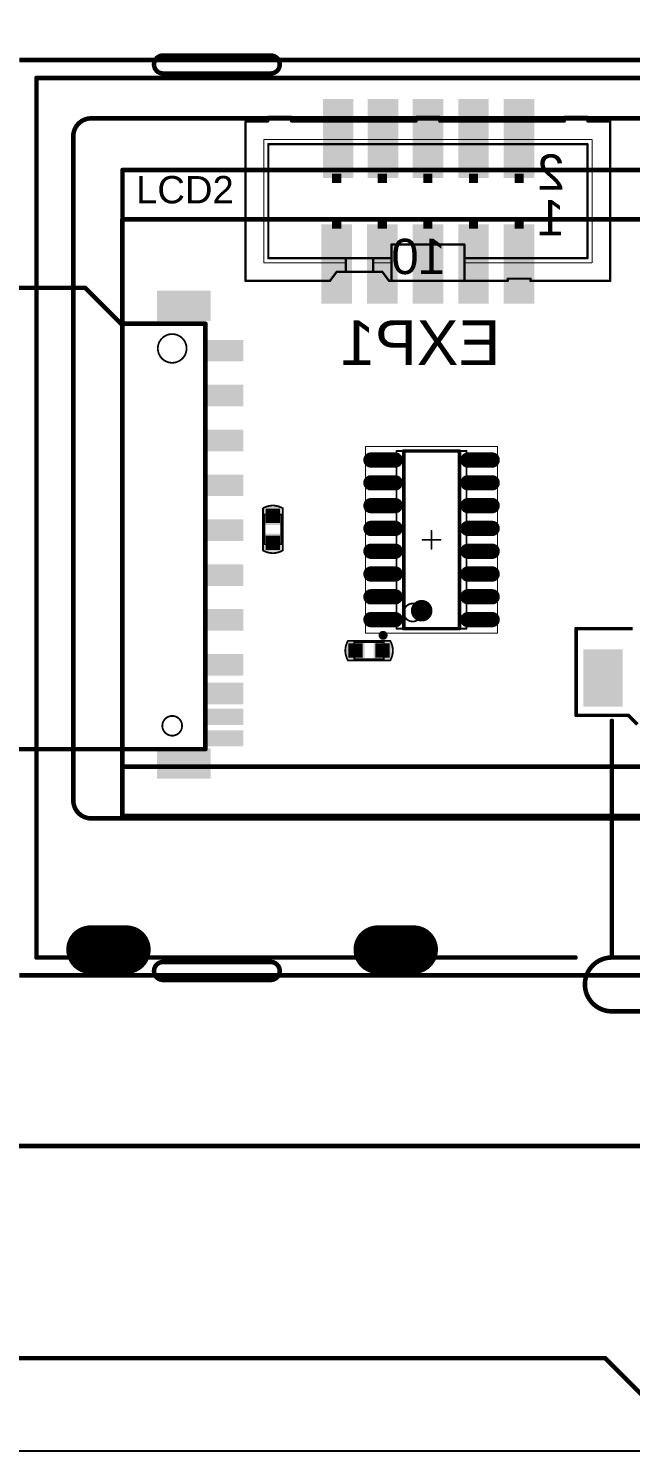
# Model space of a CAD drawing. Header units: millimetres. Extents: x 188 to 468, y 62 to 189.
# Drawn here: x 231 to 264.5, y 61.5 to 140.9 of the extents above; entities that cross this region are included whole.
import ezdxf

# ---------------------------------------------------------------- set-up
doc = ezdxf.new("R2010")
doc.units = ezdxf.units.MM
for name, color, linetype in [('BottomOverlay', 54, 'Continuous'), ('BottomPaste', 16, 'Continuous'), ('BottomSolder', 6, 'Continuous'), ('KeepOutLayer', 6, 'Continuous'), ('Mechanical13', 56, 'Continuous'), ('Mechanical15', 56, 'Continuous'), ('Mechanical16', 56, 'Continuous'), ('TopOverlay', 2, 'Continuous'), ('TopSolder', 216, 'Continuous')]:
    doc.layers.add(name, color=color, linetype=linetype)
doc.styles.get("Standard").update_dxf_attribs({"font": 'arial.ttf'})
doc.dimstyles.new('ISO-25', dxfattribs={"dimtxt": 2.5, "dimasz": 2.5, "dimexe": 1.25, "dimexo": 0.625, "dimtad": 1, "dimtxsty": 'Standard', "dimcen": 2.5, "dimadec": 0, "dimazin": 0, "dimtfac": 1, "dimtmove": 0, "dimatfit": 3, "dimfxl": 1, "dimarcsym": 0})

# ---------------------------------------------------------------- blocks, each defined once
blk = doc.blocks.new('*D5')
at = {"color": 0, "lineweight": -2}
for p, q in [((222.317, 148.675), (190.27, 148.675)), ((191.52, 146.175), (191.52, 64.171)), ((267.764, 61.671), (190.27, 61.671))]:
    blk.add_line(p, q, dxfattribs=at)
at = {"color": 0}
for points in [[(191.103, 146.175), (191.937, 146.175), (191.52, 148.675)], [(191.103, 64.171), (191.937, 64.171), (191.52, 61.671)]]:
    blk.add_solid(points, dxfattribs=at)
at = {"layer": 'Defpoints', "color": 0}
for p in [(222.942, 148.675), (191.52, 61.671), (268.389, 61.671)]:
    blk.add_point(p, dxfattribs=at)
at = {"color": 0, "insert": (189.618, 105.173), "char_height": 2.5, "attachment_point": 5, "rotation": 90}
blk.add_mtext('87', dxfattribs=at)

msp = doc.modelspace()

# ---------------------------------------------------------------- linework, layer by layer
at = {"layer": 'BottomOverlay'}
for points, const_width in [([(243.103, 135.758), (244.373, 135.758)], 0.127), ([(243.103, 126.868), (243.103, 135.758)], 0.127), ([(244.373, 136.012), (245.643, 136.012)], 0.127), ([(244.373, 135.758), (244.373, 136.012)], 0.127), ([(245.643, 135.758), (245.643, 136.012)], 0.127), ([(245.643, 135.758), (252.628, 135.758)], 0.127), ([(252.628, 135.758), (252.628, 136.012)], 0.127), ([(252.628, 136.012), (253.898, 136.012)], 0.127), ([(253.898, 135.758), (253.898, 136.012)], 0.127), ([(253.898, 135.758), (260.883, 135.758)], 0.127), ([(260.883, 135.758), (260.883, 136.012)], 0.127), ([(260.883, 136.012), (262.153, 136.012)], 0.127), ([(262.153, 135.758), (262.153, 136.012)], 0.127), ([(262.153, 135.758), (263.423, 135.758)], 0.127), ([(263.423, 126.868), (263.423, 135.758)], 0.127), ([(244.119, 134.742), (262.407, 134.742)], 0.0508), ([(244.119, 127.884), (244.119, 134.742)], 0.0508), ([(244.373, 128.138), (244.373, 134.488)], 0.127), ([(244.373, 134.488), (262.153, 134.488)], 0.127), ([(262.153, 128.138), (262.153, 134.488)], 0.127), ([(262.407, 127.884), (262.407, 134.742)], 0.0508), ([(251.231, 128.138), (251.231, 128.9)], 0.127), ([(251.231, 128.9), (255.295, 128.9)], 0.127), ([(255.295, 128.138), (255.295, 128.9)], 0.127), ([(244.119, 127.884), (248.691, 127.884)], 0.0508), ([(244.373, 128.138), (248.691, 128.138)], 0.127), ([(248.691, 128.138), (250.215, 128.138)], 0.127), ([(248.691, 127.884), (248.691, 128.138)], 0.127), ([(248.691, 127.376), (248.691, 127.884)], 0.127), ([(250.215, 128.138), (251.231, 128.138)], 0.127), ([(250.215, 127.884), (250.215, 128.138)], 0.127), ([(250.215, 127.376), (250.215, 127.884)], 0.127), ([(250.215, 127.884), (251.231, 127.884)], 0.0508), ([(251.231, 127.884), (251.231, 128.138)], 0.127), ([(251.231, 126.868), (251.231, 127.884)], 0.127), ([(255.295, 127.884), (255.295, 128.138)], 0.127), ([(255.295, 128.138), (262.153, 128.138)], 0.127), ([(255.295, 126.868), (255.295, 127.884)], 0.127), ([(255.295, 127.884), (262.407, 127.884)], 0.0508), ([(247.802, 126.868), (248.183, 127.376)], 0.127), ([(248.183, 127.376), (248.691, 127.376)], 0.127), ([(248.691, 127.376), (250.215, 127.376)], 0.127), ([(250.215, 127.376), (250.723, 127.376)], 0.127), ([(250.723, 127.376), (251.104, 126.868)], 0.127), ([(257.708, 126.995), (258.978, 126.995)], 0.127), ([(257.708, 126.868), (257.708, 126.995)], 0.127), ([(258.978, 126.868), (258.978, 126.995)], 0.127), ([(223.969, 126.484), (234.169, 126.484)], 0.254), ([(234.169, 126.484), (236.169, 124.484)], 0.254), ([(243.103, 126.868), (247.802, 126.868)], 0.127), ([(251.104, 126.868), (251.231, 126.868)], 0.127), ([(251.231, 126.868), (255.295, 126.868)], 0.127), ([(255.295, 126.868), (257.708, 126.868)], 0.127), ([(258.978, 126.868), (263.423, 126.868)], 0.127), ([(236.169, 124.484), (240.869, 124.484)], 0.254), ([(240.869, 100.784), (240.869, 124.484)], 0.254), ([(251.917, 107.496), (251.917, 117.396)], 0.2), ([(251.917, 117.396), (255.017, 117.396)], 0.2), ([(255.017, 107.496), (255.017, 117.396)], 0.2), ([(244.077, 111.855), (244.077, 114.198)], 0.1), ([(245.177, 111.855), (245.177, 114.198)], 0.1), ([(251.917, 107.496), (255.017, 107.496)], 0.2), ([(261.517, 107.496), (264.675, 107.496)], 0.2), ([(261.517, 102.67), (261.517, 107.496)], 0.2), ([(248.818, 106.824), (251.162, 106.824)], 0.1), ([(248.818, 105.724), (251.162, 105.724)], 0.1), ([(261.517, 102.67), (264.421, 102.67)], 0.2), ([(263.509, 89.177), (263.509, 102.357)], 0.254), ([(264.421, 102.67), (264.929, 102.162)], 0.2), ([(223.969, 100.784), (240.869, 100.784)], 0.254)]:
    msp.add_lwpolyline(points, dxfattribs=dict(at, const_width=const_width))
for points, const_width in [([(243.072, 135.758, 1), (243.135, 135.758, 1)], 0.0635), ([(243.072, 135.758, 1), (243.135, 135.758, 1)], 0.0635), ([(244.342, 136.012, 1), (244.405, 136.012, 1)], 0.0635), ([(244.342, 136.012, 1), (244.405, 136.012, 1)], 0.0635), ([(244.342, 135.758, 1), (244.405, 135.758, 1)], 0.0635), ([(244.342, 135.758, 1), (244.405, 135.758, 1)], 0.0635), ([(245.612, 136.012, 1), (245.675, 136.012, 1)], 0.0635), ([(245.612, 136.012, 1), (245.675, 136.012, 1)], 0.0635), ([(245.612, 135.758, 1), (245.675, 135.758, 1)], 0.0635), ([(245.612, 135.758, 1), (245.675, 135.758, 1)], 0.0635), ([(252.597, 136.012, 1), (252.66, 136.012, 1)], 0.0635), ([(252.597, 136.012, 1), (252.66, 136.012, 1)], 0.0635), ([(252.597, 135.758, 1), (252.66, 135.758, 1)], 0.0635), ([(252.597, 135.758, 1), (252.66, 135.758, 1)], 0.0635), ([(253.867, 136.012, 1), (253.93, 136.012, 1)], 0.0635), ([(253.867, 136.012, 1), (253.93, 136.012, 1)], 0.0635), ([(253.867, 135.758, 1), (253.93, 135.758, 1)], 0.0635), ([(253.867, 135.758, 1), (253.93, 135.758, 1)], 0.0635), ([(260.852, 136.012, 1), (260.915, 136.012, 1)], 0.0635), ([(260.852, 136.012, 1), (260.915, 136.012, 1)], 0.0635), ([(260.852, 135.758, 1), (260.915, 135.758, 1)], 0.0635), ([(260.852, 135.758, 1), (260.915, 135.758, 1)], 0.0635), ([(262.122, 136.012, 1), (262.185, 136.012, 1)], 0.0635), ([(262.122, 136.012, 1), (262.185, 136.012, 1)], 0.0635), ([(262.122, 135.758, 1), (262.185, 135.758, 1)], 0.0635), ([(262.122, 135.758, 1), (262.185, 135.758, 1)], 0.0635), ([(263.392, 135.758, 1), (263.455, 135.758, 1)], 0.0635), ([(263.392, 135.758, 1), (263.455, 135.758, 1)], 0.0635), ([(244.107, 134.742, 1), (244.132, 134.742, 1)], 0.0254), ([(244.107, 134.742, 1), (244.132, 134.742, 1)], 0.0254), ([(244.342, 134.488, 1), (244.405, 134.488, 1)], 0.0635), ([(244.342, 134.488, 1), (244.405, 134.488, 1)], 0.0635), ([(262.122, 134.488, 1), (262.185, 134.488, 1)], 0.0635), ([(262.122, 134.488, 1), (262.185, 134.488, 1)], 0.0635), ([(262.395, 134.742, 1), (262.42, 134.742, 1)], 0.0254), ([(262.395, 134.742, 1), (262.42, 134.742, 1)], 0.0254), ([(251.2, 128.9, 1), (251.263, 128.9, 1)], 0.0635), ([(251.2, 128.9, 1), (251.263, 128.9, 1)], 0.0635), ([(255.264, 128.9, 1), (255.327, 128.9, 1)], 0.0635), ([(255.264, 128.9, 1), (255.327, 128.9, 1)], 0.0635), ([(244.107, 127.884, 1), (244.132, 127.884, 1)], 0.0254), ([(244.107, 127.884, 1), (244.132, 127.884, 1)], 0.0254), ([(244.342, 128.138, 1), (244.405, 128.138, 1)], 0.0635), ([(244.342, 128.138, 1), (244.405, 128.138, 1)], 0.0635), ([(248.66, 128.138, 1), (248.723, 128.138, 1)], 0.0635), ([(248.66, 128.138, 1), (248.723, 128.138, 1)], 0.0635), ([(248.66, 128.138, 1), (248.723, 128.138, 1)], 0.0635), ([(248.66, 127.884, 1), (248.723, 127.884, 1)], 0.0635), ([(248.66, 127.884, 1), (248.723, 127.884, 1)], 0.0635), ([(248.679, 127.884, 1), (248.704, 127.884, 1)], 0.0254), ([(250.184, 128.138, 1), (250.247, 128.138, 1)], 0.0635), ([(250.184, 128.138, 1), (250.247, 128.138, 1)], 0.0635), ([(250.184, 128.138, 1), (250.247, 128.138, 1)], 0.0635), ([(250.184, 127.884, 1), (250.247, 127.884, 1)], 0.0635), ([(250.184, 127.884, 1), (250.247, 127.884, 1)], 0.0635), ([(250.203, 127.884, 1), (250.228, 127.884, 1)], 0.0254), ([(251.2, 128.138, 1), (251.263, 128.138, 1)], 0.0635), ([(251.2, 128.138, 1), (251.263, 128.138, 1)], 0.0635), ([(251.2, 128.138, 1), (251.263, 128.138, 1)], 0.0635), ([(251.2, 127.884, 1), (251.263, 127.884, 1)], 0.0635), ([(251.2, 127.884, 1), (251.263, 127.884, 1)], 0.0635), ([(251.219, 127.884, 1), (251.244, 127.884, 1)], 0.0254), ([(255.264, 128.138, 1), (255.327, 128.138, 1)], 0.0635), ([(255.264, 128.138, 1), (255.327, 128.138, 1)], 0.0635), ([(255.264, 128.138, 1), (255.327, 128.138, 1)], 0.0635), ([(255.264, 127.884, 1), (255.327, 127.884, 1)], 0.0635), ([(255.264, 127.884, 1), (255.327, 127.884, 1)], 0.0635), ([(255.283, 127.884, 1), (255.308, 127.884, 1)], 0.0254), ([(262.122, 128.138, 1), (262.185, 128.138, 1)], 0.0635), ([(262.122, 128.138, 1), (262.185, 128.138, 1)], 0.0635), ([(262.395, 127.884, 1), (262.42, 127.884, 1)], 0.0254), ([(262.395, 127.884, 1), (262.42, 127.884, 1)], 0.0254), ([(248.152, 127.376, 1), (248.215, 127.376, 1)], 0.0635), ([(248.152, 127.376, 1), (248.215, 127.376, 1)], 0.0635), ([(248.66, 127.376, 1), (248.723, 127.376, 1)], 0.0635), ([(248.66, 127.376, 1), (248.723, 127.376, 1)], 0.0635), ([(248.66, 127.376, 1), (248.723, 127.376, 1)], 0.0635), ([(250.184, 127.376, 1), (250.247, 127.376, 1)], 0.0635), ([(250.184, 127.376, 1), (250.247, 127.376, 1)], 0.0635), ([(250.184, 127.376, 1), (250.247, 127.376, 1)], 0.0635), ([(250.692, 127.376, 1), (250.755, 127.376, 1)], 0.0635), ([(250.692, 127.376, 1), (250.755, 127.376, 1)], 0.0635), ([(257.677, 126.995, 1), (257.74, 126.995, 1)], 0.0635), ([(257.677, 126.995, 1), (257.74, 126.995, 1)], 0.0635), ([(258.947, 126.995, 1), (259.01, 126.995, 1)], 0.0635), ([(258.947, 126.995, 1), (259.01, 126.995, 1)], 0.0635), ([(234.106, 126.484, 1), (234.233, 126.484, 1)], 0.127), ([(234.106, 126.484, 1), (234.233, 126.484, 1)], 0.127), ([(243.072, 126.868, 1), (243.135, 126.868, 1)], 0.0635), ([(243.072, 126.868, 1), (243.135, 126.868, 1)], 0.0635), ([(247.771, 126.868, 1), (247.834, 126.868, 1)], 0.0635), ([(247.771, 126.868, 1), (247.834, 126.868, 1)], 0.0635), ([(251.073, 126.868, 1), (251.136, 126.868, 1)], 0.0635), ([(251.073, 126.868, 1), (251.136, 126.868, 1)], 0.0635), ([(251.2, 126.868, 1), (251.263, 126.868, 1)], 0.0635), ([(251.2, 126.868, 1), (251.263, 126.868, 1)], 0.0635), ([(251.2, 126.868, 1), (251.263, 126.868, 1)], 0.0635), ([(255.264, 126.868, 1), (255.327, 126.868, 1)], 0.0635), ([(255.264, 126.868, 1), (255.327, 126.868, 1)], 0.0635), ([(255.264, 126.868, 1), (255.327, 126.868, 1)], 0.0635), ([(257.677, 126.868, 1), (257.74, 126.868, 1)], 0.0635), ([(257.677, 126.868, 1), (257.74, 126.868, 1)], 0.0635), ([(258.947, 126.868, 1), (259.01, 126.868, 1)], 0.0635), ([(258.947, 126.868, 1), (259.01, 126.868, 1)], 0.0635), ([(263.392, 126.868, 1), (263.455, 126.868, 1)], 0.0635), ([(263.392, 126.868, 1), (263.455, 126.868, 1)], 0.0635), ([(236.106, 124.484, 1), (236.233, 124.484, 1)], 0.127), ([(236.106, 124.484, 1), (236.233, 124.484, 1)], 0.127), ([(240.806, 124.484, 1), (240.933, 124.484, 1)], 0.127), ([(240.806, 124.484, 1), (240.933, 124.484, 1)], 0.127), ([(251.867, 117.396, 1), (251.967, 117.396, 1)], 0.1), ([(251.867, 117.396, 1), (251.967, 117.396, 1)], 0.1), ([(254.967, 117.396, 1), (255.067, 117.396, 1)], 0.1), ([(254.967, 117.396, 1), (255.067, 117.396, 1)], 0.1), ([(244.052, 114.205, 1), (244.102, 114.205, 1)], 0.05), ([(244.052, 114.198, 1), (244.102, 114.198, 1)], 0.05), ([(245.152, 114.205, 1), (245.202, 114.205, 1)], 0.05), ([(245.152, 114.198, 1), (245.202, 114.198, 1)], 0.05), ([(244.052, 111.855, 1), (244.102, 111.855, 1)], 0.05), ([(244.052, 111.855, 1), (244.102, 111.855, 1)], 0.05), ([(245.152, 111.855, 1), (245.202, 111.855, 1)], 0.05), ([(245.152, 111.855, 1), (245.202, 111.855, 1)], 0.05), ([(253.217, 108.496, 1), (252.617, 108.496, 1)], 0.6), ([(252.467, 108.496, 1), (252.767, 108.496, 1)], 0.3), ([(253.067, 108.496, 1), (253.367, 108.496, 1)], 0.3), ([(250.892, 107.126, 1), (250.642, 107.126, 1)], 0.25), ([(250.579, 107.126, 1), (250.704, 107.126, 1)], 0.125), ([(250.829, 107.126, 1), (250.954, 107.126, 1)], 0.125), ([(251.867, 107.496, 1), (251.967, 107.496, 1)], 0.1), ([(251.867, 107.496, 1), (251.967, 107.496, 1)], 0.1), ([(254.967, 107.496, 1), (255.067, 107.496, 1)], 0.1), ([(254.967, 107.496, 1), (255.067, 107.496, 1)], 0.1), ([(261.467, 107.496, 1), (261.567, 107.496, 1)], 0.1), ([(261.467, 107.496, 1), (261.567, 107.496, 1)], 0.1), ([(248.787, 106.824, 1), (248.837, 106.824, 1)], 0.05), ([(248.793, 106.824, 1), (248.843, 106.824, 1)], 0.05), ([(251.137, 106.824, 1), (251.187, 106.824, 1)], 0.05), ([(251.137, 106.824, 1), (251.187, 106.824, 1)], 0.05), ([(248.787, 105.724, 1), (248.837, 105.724, 1)], 0.05), ([(248.793, 105.724, 1), (248.843, 105.724, 1)], 0.05), ([(251.137, 105.724, 1), (251.187, 105.724, 1)], 0.05), ([(251.137, 105.724, 1), (251.187, 105.724, 1)], 0.05), ([(261.467, 102.67, 1), (261.567, 102.67, 1)], 0.1), ([(261.467, 102.67, 1), (261.567, 102.67, 1)], 0.1), ([(263.445, 102.357, 1), (263.572, 102.357, 1)], 0.127), ([(264.371, 102.67, 1), (264.471, 102.67, 1)], 0.1), ([(264.371, 102.67, 1), (264.471, 102.67, 1)], 0.1), ([(240.806, 100.784, 1), (240.933, 100.784, 1)], 0.127), ([(240.806, 100.784, 1), (240.933, 100.784, 1)], 0.127), ([(263.445, 89.177, 1), (263.572, 89.177, 1)], 0.127)]:
    msp.add_lwpolyline(points, format="xyb", close=True, dxfattribs=dict(at, const_width=const_width))
at = {"layer": 'BottomOverlay', "const_width": 0.1}
for points in [[(244.077, 114.205, -0.272727), (245.177, 114.205)], [(245.177, 111.855, -0.272732), (244.077, 111.855)], [(248.812, 105.724, -0.272727), (248.812, 106.824)], [(251.162, 106.824, -0.272732), (251.162, 105.724)]]:
    msp.add_lwpolyline(points, format="xyb", dxfattribs=at)
at = {"layer": 'BottomPaste', "const_width": 0.65}
for points in [[(251.442, 116.891), (250.092, 116.891)], [(256.842, 116.891), (255.492, 116.891)], [(251.442, 115.621), (250.092, 115.621)], [(256.842, 115.621), (255.492, 115.621)], [(251.442, 114.351), (250.092, 114.351)], [(256.842, 114.351), (255.492, 114.351)], [(251.442, 113.081), (250.092, 113.081)], [(256.842, 113.081), (255.492, 113.081)], [(251.442, 111.811), (250.092, 111.811)], [(256.842, 111.811), (255.492, 111.811)], [(251.442, 110.541), (250.092, 110.541)], [(256.842, 110.541), (255.492, 110.541)], [(251.442, 109.271), (250.092, 109.271)], [(256.842, 109.271), (255.492, 109.271)], [(251.442, 108.001), (250.092, 108.001)], [(256.842, 108.001), (255.492, 108.001)]]:
    msp.add_lwpolyline(points, dxfattribs=at)
at = {"layer": 'BottomPaste', "const_width": 0.325}
for points in [[(249.929, 116.891, 1), (250.254, 116.891, 1)], [(251.279, 116.891, 1), (251.604, 116.891, 1)], [(255.329, 116.891, 1), (255.654, 116.891, 1)], [(256.679, 116.891, 1), (257.004, 116.891, 1)], [(249.929, 115.621, 1), (250.254, 115.621, 1)], [(251.279, 115.621, 1), (251.604, 115.621, 1)], [(255.329, 115.621, 1), (255.654, 115.621, 1)], [(256.679, 115.621, 1), (257.004, 115.621, 1)], [(249.929, 114.351, 1), (250.254, 114.351, 1)], [(251.279, 114.351, 1), (251.604, 114.351, 1)], [(255.329, 114.351, 1), (255.654, 114.351, 1)], [(256.679, 114.351, 1), (257.004, 114.351, 1)], [(249.929, 113.081, 1), (250.254, 113.081, 1)], [(251.279, 113.081, 1), (251.604, 113.081, 1)], [(255.329, 113.081, 1), (255.654, 113.081, 1)], [(256.679, 113.081, 1), (257.004, 113.081, 1)], [(249.929, 111.811, 1), (250.254, 111.811, 1)], [(251.279, 111.811, 1), (251.604, 111.811, 1)], [(255.329, 111.811, 1), (255.654, 111.811, 1)], [(256.679, 111.811, 1), (257.004, 111.811, 1)], [(249.929, 110.541, 1), (250.254, 110.541, 1)], [(251.279, 110.541, 1), (251.604, 110.541, 1)], [(255.329, 110.541, 1), (255.654, 110.541, 1)], [(256.679, 110.541, 1), (257.004, 110.541, 1)], [(249.929, 109.271, 1), (250.254, 109.271, 1)], [(251.279, 109.271, 1), (251.604, 109.271, 1)], [(255.329, 109.271, 1), (255.654, 109.271, 1)], [(256.679, 109.271, 1), (257.004, 109.271, 1)], [(249.929, 108.001, 1), (250.254, 108.001, 1)], [(251.279, 108.001, 1), (251.604, 108.001, 1)], [(255.329, 108.001, 1), (255.654, 108.001, 1)], [(256.679, 108.001, 1), (257.004, 108.001, 1)]]:
    msp.add_lwpolyline(points, format="xyb", close=True, dxfattribs=at)
at = {"layer": 'BottomPaste'}
for points in [[(247.513, 132.713), (249.013, 132.713), (247.513, 136.913), (249.013, 136.913)], [(250.013, 132.713), (251.513, 132.713), (250.013, 136.913), (251.513, 136.913)], [(252.513, 132.713), (254.013, 132.713), (252.513, 136.913), (254.013, 136.913)], [(255.053, 132.713), (256.553, 132.713), (255.053, 136.913), (256.553, 136.913)], [(257.593, 132.713), (259.093, 132.713), (257.593, 136.913), (259.093, 136.913)], [(247.433, 125.713), (248.933, 125.713), (247.433, 129.913), (248.933, 129.913)], [(249.973, 125.713), (251.473, 125.713), (249.973, 129.913), (251.473, 129.913)], [(252.513, 125.713), (254.013, 125.713), (252.513, 129.913), (254.013, 129.913)], [(255.053, 125.713), (256.553, 125.713), (255.053, 129.913), (256.553, 129.913)], [(257.593, 125.713), (259.093, 125.713), (257.593, 129.913), (259.093, 129.913)], [(238.269, 126.234), (238.269, 124.734), (241.069, 126.234), (241.069, 124.734)], [(240.853, 123.484), (240.853, 122.484), (242.885, 123.484), (242.885, 122.484)], [(240.853, 120.984), (240.853, 119.984), (242.885, 120.984), (242.885, 119.984)], [(240.853, 118.484), (240.853, 117.484), (242.885, 118.484), (242.885, 117.484)], [(240.853, 115.984), (240.853, 114.984), (242.885, 115.984), (242.885, 114.984)], [(245.027, 113.38), (245.027, 114.18), (244.227, 113.38), (244.227, 114.18)], [(240.853, 113.484), (240.853, 112.484), (242.885, 113.484), (242.885, 112.484)], [(245.027, 111.88), (245.027, 112.68), (244.227, 111.88), (244.227, 112.68)], [(240.853, 110.984), (240.853, 109.984), (242.885, 110.984), (242.885, 109.984)], [(240.853, 108.484), (240.853, 107.484), (242.885, 108.484), (242.885, 107.484)], [(249.637, 106.674), (248.837, 106.674), (249.637, 105.874), (248.837, 105.874)], [(251.137, 106.674), (250.337, 106.674), (251.137, 105.874), (250.337, 105.874)], [(240.853, 105.984), (240.853, 104.984), (242.885, 105.984), (242.885, 104.984)], [(262.017, 106.25), (262.017, 103.25), (264.017, 106.25), (264.017, 103.25)], [(240.853, 104.384), (240.853, 103.384), (242.885, 104.384), (242.885, 103.384)], [(240.853, 102.934), (240.853, 102.234), (242.885, 102.934), (242.885, 102.234)], [(240.853, 101.734), (240.853, 101.034), (242.885, 101.734), (242.885, 101.034)], [(238.269, 100.734), (238.269, 99.234), (241.069, 100.734), (241.069, 99.234)]]:
    msp.add_solid(points, dxfattribs=at)
at = {"layer": 'BottomSolder'}
for points, const_width in [([(251.442, 116.891), (250.092, 116.891)], 0.853), ([(256.842, 116.891), (255.492, 116.891)], 0.853), ([(251.442, 115.621), (250.092, 115.621)], 0.853), ([(256.842, 115.621), (255.492, 115.621)], 0.853), ([(251.442, 114.351), (250.092, 114.351)], 0.853), ([(256.842, 114.351), (255.492, 114.351)], 0.853), ([(251.442, 113.081), (250.092, 113.081)], 0.853), ([(256.842, 113.081), (255.492, 113.081)], 0.853), ([(251.442, 111.811), (250.092, 111.811)], 0.853), ([(256.842, 111.811), (255.492, 111.811)], 0.853), ([(251.442, 110.541), (250.092, 110.541)], 0.853), ([(256.842, 110.541), (255.492, 110.541)], 0.853), ([(251.442, 109.271), (250.092, 109.271)], 0.853), ([(256.842, 109.271), (255.492, 109.271)], 0.853), ([(251.442, 108.001), (250.092, 108.001)], 0.853), ([(256.842, 108.001), (255.492, 108.001)], 0.853), ([(234.47, 89.614), (236.47, 89.614)], 2.703), ([(250.47, 89.614), (252.47, 89.614)], 2.703)]:
    msp.add_lwpolyline(points, dxfattribs=dict(at, const_width=const_width))
for points, const_width in [([(249.878, 116.891, 1), (250.305, 116.891, 1)], 0.427), ([(251.228, 116.891, 1), (251.655, 116.891, 1)], 0.427), ([(255.278, 116.891, 1), (255.705, 116.891, 1)], 0.427), ([(256.628, 116.891, 1), (257.055, 116.891, 1)], 0.427), ([(249.878, 115.621, 1), (250.305, 115.621, 1)], 0.427), ([(251.228, 115.621, 1), (251.655, 115.621, 1)], 0.427), ([(255.278, 115.621, 1), (255.705, 115.621, 1)], 0.427), ([(256.628, 115.621, 1), (257.055, 115.621, 1)], 0.427), ([(249.878, 114.351, 1), (250.305, 114.351, 1)], 0.427), ([(251.228, 114.351, 1), (251.655, 114.351, 1)], 0.427), ([(255.278, 114.351, 1), (255.705, 114.351, 1)], 0.427), ([(256.628, 114.351, 1), (257.055, 114.351, 1)], 0.427), ([(249.878, 113.081, 1), (250.305, 113.081, 1)], 0.427), ([(251.228, 113.081, 1), (251.655, 113.081, 1)], 0.427), ([(255.278, 113.081, 1), (255.705, 113.081, 1)], 0.427), ([(256.628, 113.081, 1), (257.055, 113.081, 1)], 0.427), ([(249.878, 111.811, 1), (250.305, 111.811, 1)], 0.427), ([(251.228, 111.811, 1), (251.655, 111.811, 1)], 0.427), ([(255.278, 111.811, 1), (255.705, 111.811, 1)], 0.427), ([(256.628, 111.811, 1), (257.055, 111.811, 1)], 0.427), ([(249.878, 110.541, 1), (250.305, 110.541, 1)], 0.427), ([(251.228, 110.541, 1), (251.655, 110.541, 1)], 0.427), ([(255.278, 110.541, 1), (255.705, 110.541, 1)], 0.427), ([(256.628, 110.541, 1), (257.055, 110.541, 1)], 0.427), ([(249.878, 109.271, 1), (250.305, 109.271, 1)], 0.427), ([(251.228, 109.271, 1), (251.655, 109.271, 1)], 0.427), ([(255.278, 109.271, 1), (255.705, 109.271, 1)], 0.427), ([(256.628, 109.271, 1), (257.055, 109.271, 1)], 0.427), ([(249.878, 108.001, 1), (250.305, 108.001, 1)], 0.427), ([(251.228, 108.001, 1), (251.655, 108.001, 1)], 0.427), ([(255.278, 108.001, 1), (255.705, 108.001, 1)], 0.427), ([(256.628, 108.001, 1), (257.055, 108.001, 1)], 0.427), ([(233.794, 89.614, 1), (235.146, 89.614, 1)], 1.352), ([(235.794, 89.614, 1), (237.146, 89.614, 1)], 1.352), ([(249.794, 89.614, 1), (251.146, 89.614, 1)], 1.352), ([(251.794, 89.614, 1), (253.146, 89.614, 1)], 1.352)]:
    msp.add_lwpolyline(points, format="xyb", close=True, dxfattribs=dict(at, const_width=const_width))
for points in [[(247.412, 132.611), (249.115, 132.611), (247.412, 137.014), (249.115, 137.014)], [(249.912, 132.611), (251.615, 132.611), (249.912, 137.014), (251.615, 137.014)], [(252.412, 132.611), (254.115, 132.611), (252.412, 137.014), (254.115, 137.014)], [(254.952, 132.611), (256.655, 132.611), (254.952, 137.014), (256.655, 137.014)], [(257.492, 132.611), (259.195, 132.611), (257.492, 137.014), (259.195, 137.014)], [(247.332, 125.611), (249.035, 125.611), (247.332, 130.014), (249.035, 130.014)], [(249.872, 125.611), (251.575, 125.611), (249.872, 130.014), (251.575, 130.014)], [(252.412, 125.611), (254.115, 125.611), (252.412, 130.014), (254.115, 130.014)], [(254.952, 125.611), (256.655, 125.611), (254.952, 130.014), (256.655, 130.014)], [(257.492, 125.611), (259.195, 125.611), (257.492, 130.014), (259.195, 130.014)], [(238.168, 126.335), (238.168, 124.632), (241.171, 126.335), (241.171, 124.632)], [(240.752, 123.585), (240.752, 122.382), (242.987, 123.585), (242.987, 122.382)], [(240.752, 121.085), (240.752, 119.882), (242.987, 121.085), (242.987, 119.882)], [(240.752, 118.585), (240.752, 117.382), (242.987, 118.585), (242.987, 117.382)], [(240.752, 116.085), (240.752, 114.882), (242.987, 116.085), (242.987, 114.882)], [(240.752, 113.585), (240.752, 112.382), (242.987, 113.585), (242.987, 112.382)], [(245.127, 113.28), (245.127, 114.28), (244.127, 113.28), (244.127, 114.28)], [(245.127, 111.78), (245.127, 112.78), (244.127, 111.78), (244.127, 112.78)], [(240.752, 111.085), (240.752, 109.882), (242.987, 111.085), (242.987, 109.882)], [(240.752, 108.585), (240.752, 107.382), (242.987, 108.585), (242.987, 107.382)], [(249.737, 106.774), (248.737, 106.774), (249.737, 105.774), (248.737, 105.774)], [(251.237, 106.774), (250.237, 106.774), (251.237, 105.774), (250.237, 105.774)], [(240.752, 106.085), (240.752, 104.882), (242.987, 106.085), (242.987, 104.882)], [(261.915, 106.351), (261.915, 103.148), (264.119, 106.351), (264.119, 103.148)], [(240.752, 104.485), (240.752, 103.282), (242.987, 104.485), (242.987, 103.282)], [(240.752, 103.035), (240.752, 102.132), (242.987, 103.035), (242.987, 102.132)], [(240.752, 101.835), (240.752, 100.932), (242.987, 101.835), (242.987, 100.932)], [(238.168, 100.835), (238.168, 99.132), (241.171, 100.835), (241.171, 99.132)]]:
    msp.add_solid(points, dxfattribs=at)
at = {"layer": 'KeepOutLayer', "const_width": 0.254}
for points in [[(238.509, 138.427, -1), (238.509, 139.427)], [(244.509, 139.427, -1), (244.509, 138.427)], [(238.509, 87.927, -1), (238.509, 88.927)], [(244.509, 88.927, -1), (244.509, 87.927)], [(263.509, 86.177, -1), (263.509, 89.177)]]:
    msp.add_lwpolyline(points, format="xyb", dxfattribs=at)
for points in [[(238.509, 139.427), (244.509, 139.427)], [(238.509, 138.427), (244.509, 138.427)], [(238.509, 88.927), (244.509, 88.927)], [(263.509, 89.177), (275.509, 89.177)], [(238.509, 87.927), (244.509, 87.927)], [(263.509, 86.177), (275.509, 86.177)], [(228.575, 66.853), (263.144, 66.853)], [(263.144, 66.853), (268.326, 61.671)]]:
    msp.add_lwpolyline(points, dxfattribs=at)
at = {"layer": 'KeepOutLayer'}
for points, const_width in [([(238.445, 139.427, 1), (238.572, 139.427, 1)], 0.127), ([(238.445, 139.427, 1), (238.572, 139.427, 1)], 0.127), ([(244.445, 139.427, 1), (244.572, 139.427, 1)], 0.127), ([(244.445, 139.427, 1), (244.572, 139.427, 1)], 0.127), ([(238.445, 138.427, 1), (238.572, 138.427, 1)], 0.127), ([(238.445, 138.427, 1), (238.572, 138.427, 1)], 0.127), ([(244.445, 138.427, 1), (244.572, 138.427, 1)], 0.127), ([(244.445, 138.427, 1), (244.572, 138.427, 1)], 0.127), ([(239.819, 123.109, 1), (238.219, 123.109, 1)], 0.1), ([(238.194, 123.109, 1), (238.244, 123.109, 1)], 0.05), ([(239.794, 123.109, 1), (239.844, 123.109, 1)], 0.05), ([(239.569, 102.084, 1), (238.469, 102.084, 1)], 0.1), ([(238.444, 102.084, 1), (238.494, 102.084, 1)], 0.05), ([(239.544, 102.084, 1), (239.594, 102.084, 1)], 0.05), ([(238.445, 88.927, 1), (238.572, 88.927, 1)], 0.127), ([(238.445, 88.927, 1), (238.572, 88.927, 1)], 0.127), ([(244.445, 88.927, 1), (244.572, 88.927, 1)], 0.127), ([(244.445, 88.927, 1), (244.572, 88.927, 1)], 0.127), ([(263.445, 89.177, 1), (263.572, 89.177, 1)], 0.127), ([(263.445, 89.177, 1), (263.572, 89.177, 1)], 0.127), ([(238.445, 87.927, 1), (238.572, 87.927, 1)], 0.127), ([(238.445, 87.927, 1), (238.572, 87.927, 1)], 0.127), ([(244.445, 87.927, 1), (244.572, 87.927, 1)], 0.127), ([(244.445, 87.927, 1), (244.572, 87.927, 1)], 0.127), ([(263.445, 86.177, 1), (263.572, 86.177, 1)], 0.127), ([(263.445, 86.177, 1), (263.572, 86.177, 1)], 0.127), ([(263.08, 66.853, 1), (263.207, 66.853, 1)], 0.127), ([(263.08, 66.853, 1), (263.207, 66.853, 1)], 0.127)]:
    msp.add_lwpolyline(points, format="xyb", close=True, dxfattribs=dict(at, const_width=const_width))
at = {"layer": 'Mechanical13', "const_width": 0.1}
for points in [[(251.517, 107.496), (251.517, 117.396)], [(251.517, 117.396), (255.417, 117.396)], [(255.417, 107.496), (255.417, 117.396)], [(244.152, 112.205), (244.152, 113.855)], [(244.152, 113.855), (245.102, 113.855)], [(245.102, 112.205), (245.102, 113.855)], [(244.152, 112.205), (245.102, 112.205)], [(251.517, 107.496), (255.417, 107.496)], [(249.162, 106.749), (250.812, 106.749)], [(249.162, 105.799), (249.162, 106.749)], [(250.812, 105.799), (250.812, 106.749)], [(249.162, 105.799), (250.812, 105.799)]]:
    msp.add_lwpolyline(points, dxfattribs=at)
at = {"layer": 'Mechanical13'}
for points, const_width in [([(251.492, 117.396, 1), (251.542, 117.396, 1)], 0.05), ([(251.492, 117.396, 1), (251.542, 117.396, 1)], 0.05), ([(255.392, 117.396, 1), (255.442, 117.396, 1)], 0.05), ([(255.392, 117.396, 1), (255.442, 117.396, 1)], 0.05), ([(244.127, 113.855, 1), (244.177, 113.855, 1)], 0.05), ([(244.127, 113.855, 1), (244.177, 113.855, 1)], 0.05), ([(245.077, 113.855, 1), (245.127, 113.855, 1)], 0.05), ([(245.077, 113.855, 1), (245.127, 113.855, 1)], 0.05), ([(244.127, 112.205, 1), (244.177, 112.205, 1)], 0.05), ([(244.127, 112.205, 1), (244.177, 112.205, 1)], 0.05), ([(245.077, 112.205, 1), (245.127, 112.205, 1)], 0.05), ([(245.077, 112.205, 1), (245.127, 112.205, 1)], 0.05), ([(252.917, 108.396, 1), (251.917, 108.396, 1)], 0.1), ([(251.892, 108.396, 1), (251.942, 108.396, 1)], 0.05), ([(252.892, 108.396, 1), (252.942, 108.396, 1)], 0.05), ([(251.492, 107.496, 1), (251.542, 107.496, 1)], 0.05), ([(251.492, 107.496, 1), (251.542, 107.496, 1)], 0.05), ([(255.392, 107.496, 1), (255.442, 107.496, 1)], 0.05), ([(255.392, 107.496, 1), (255.442, 107.496, 1)], 0.05), ([(249.137, 106.749, 1), (249.187, 106.749, 1)], 0.05), ([(249.137, 106.749, 1), (249.187, 106.749, 1)], 0.05), ([(250.787, 106.749, 1), (250.837, 106.749, 1)], 0.05), ([(250.787, 106.749, 1), (250.837, 106.749, 1)], 0.05), ([(249.137, 105.799, 1), (249.187, 105.799, 1)], 0.05), ([(249.137, 105.799, 1), (249.187, 105.799, 1)], 0.05), ([(250.787, 105.799, 1), (250.837, 105.799, 1)], 0.05), ([(250.787, 105.799, 1), (250.837, 105.799, 1)], 0.05)]:
    msp.add_lwpolyline(points, format="xyb", close=True, dxfattribs=dict(at, const_width=const_width))
at = {"layer": 'Mechanical15'}
for points, const_width in [([(230.506, 139.178), (308.506, 139.178)], 0.254), ([(236.246, 97.058), (236.246, 130.298)], 0.254), ([(236.246, 130.298), (302.766, 130.298)], 0.254), ([(249.792, 107.246), (249.792, 117.646)], 0.05), ([(249.792, 117.646), (257.142, 117.646)], 0.05), ([(257.142, 107.246), (257.142, 117.646)], 0.05), ([(253.467, 111.946), (253.467, 112.946)], 0.1), ([(252.967, 112.446), (253.967, 112.446)], 0.1), ([(249.792, 107.246), (257.142, 107.246)], 0.05), ([(236.246, 97.058), (302.766, 97.058)], 0.254), ([(230.506, 88.178), (308.506, 88.178)], 0.254), ([(223.006, 78.678), (316.006, 78.678)], 0.254)]:
    msp.add_lwpolyline(points, dxfattribs=dict(at, const_width=const_width))
for points, const_width in [([(236.182, 130.298, 1), (236.309, 130.298, 1)], 0.127), ([(236.182, 130.298, 1), (236.309, 130.298, 1)], 0.127), ([(249.779, 117.646, 1), (249.804, 117.646, 1)], 0.025), ([(249.779, 117.646, 1), (249.804, 117.646, 1)], 0.025), ([(257.129, 117.646, 1), (257.154, 117.646, 1)], 0.025), ([(257.129, 117.646, 1), (257.154, 117.646, 1)], 0.025), ([(253.442, 112.946, 1), (253.492, 112.946, 1)], 0.05), ([(252.942, 112.446, 1), (252.992, 112.446, 1)], 0.05), ([(253.442, 111.946, 1), (253.492, 111.946, 1)], 0.05), ([(253.942, 112.446, 1), (253.992, 112.446, 1)], 0.05), ([(249.779, 107.246, 1), (249.804, 107.246, 1)], 0.025), ([(249.779, 107.246, 1), (249.804, 107.246, 1)], 0.025), ([(257.129, 107.246, 1), (257.154, 107.246, 1)], 0.025), ([(257.129, 107.246, 1), (257.154, 107.246, 1)], 0.025), ([(236.182, 97.058, 1), (236.309, 97.058, 1)], 0.127), ([(236.182, 97.058, 1), (236.309, 97.058, 1)], 0.127)]:
    msp.add_lwpolyline(points, format="xyb", close=True, dxfattribs=dict(at, const_width=const_width))
at = {"layer": 'Mechanical16'}
for points in [[(248.437, 132.837), (247.929, 132.837), (248.437, 132.329), (247.929, 132.329)], [(250.977, 132.837), (250.469, 132.837), (250.977, 132.329), (250.469, 132.329)], [(253.517, 132.837), (253.009, 132.837), (253.517, 132.329), (253.009, 132.329)], [(256.057, 132.837), (255.549, 132.837), (256.057, 132.329), (255.549, 132.329)], [(258.597, 132.837), (258.089, 132.837), (258.597, 132.329), (258.089, 132.329)], [(248.437, 130.297), (247.929, 130.297), (248.437, 129.789), (247.929, 129.789)], [(250.977, 130.297), (250.469, 130.297), (250.977, 129.789), (250.469, 129.789)], [(253.517, 130.297), (253.009, 130.297), (253.517, 129.789), (253.009, 129.789)], [(256.057, 130.297), (255.549, 130.297), (256.057, 129.789), (255.549, 129.789)], [(258.597, 130.297), (258.089, 130.297), (258.597, 129.789), (258.089, 129.789)]]:
    msp.add_solid(points, dxfattribs=at)
at = {"layer": 'TopOverlay', "const_width": 0.254}
for points in [[(230.509, 139.177), (234.363, 139.177)], [(235.454, 139.177), (238.076, 139.177)], [(244.942, 139.177), (294.076, 139.177)], [(231.459, 89.177), (231.459, 138.177)], [(231.459, 138.177), (307.559, 138.177)], [(234.509, 135.927), (304.509, 135.927)], [(233.509, 97.927), (233.509, 134.927)], [(236.249, 99.807), (236.249, 133.047)], [(236.249, 133.047), (302.769, 133.047)], [(236.249, 99.807), (302.769, 99.807)], [(234.509, 96.927), (304.509, 96.927)], [(249.509, 89.677), (251.509, 89.677)], [(249.509, 89.177), (249.509, 89.677)], [(251.509, 89.177), (251.509, 89.677)], [(231.459, 89.177), (261.482, 89.177)], [(249.509, 89.177), (251.509, 89.177)], [(230.509, 88.177), (238.076, 88.177)], [(244.942, 88.177), (261.482, 88.177)]]:
    msp.add_lwpolyline(points, dxfattribs=at)
at = {"layer": 'TopOverlay', "const_width": 0.127}
for points in [[(234.3, 139.177, 1), (234.427, 139.177, 1)], [(235.391, 139.177, 1), (235.518, 139.177, 1)], [(238.012, 139.177, 1), (238.139, 139.177, 1)], [(244.878, 139.177, 1), (245.005, 139.177, 1)], [(231.395, 138.177, 1), (231.522, 138.177, 1)], [(231.395, 138.177, 1), (231.522, 138.177, 1)], [(234.445, 135.927, 1), (234.572, 135.927, 1)], [(234.445, 135.927, 1), (234.572, 135.927, 1)], [(233.445, 134.927, 1), (233.572, 134.927, 1)], [(233.445, 134.927, 1), (233.572, 134.927, 1)], [(236.185, 133.047, 1), (236.312, 133.047, 1)], [(236.185, 133.047, 1), (236.312, 133.047, 1)], [(236.185, 99.807, 1), (236.312, 99.807, 1)], [(236.185, 99.807, 1), (236.312, 99.807, 1)], [(233.445, 97.927, 1), (233.572, 97.927, 1)], [(233.445, 97.927, 1), (233.572, 97.927, 1)], [(234.445, 96.927, 1), (234.572, 96.927, 1)], [(234.445, 96.927, 1), (234.572, 96.927, 1)], [(249.445, 89.677, 1), (249.572, 89.677, 1)], [(249.445, 89.677, 1), (249.572, 89.677, 1)], [(251.445, 89.677, 1), (251.572, 89.677, 1)], [(251.445, 89.677, 1), (251.572, 89.677, 1)], [(231.395, 89.177, 1), (231.522, 89.177, 1)], [(231.395, 89.177, 1), (231.522, 89.177, 1)], [(249.445, 89.177, 1), (249.572, 89.177, 1)], [(249.445, 89.177, 1), (249.572, 89.177, 1)], [(251.445, 89.177, 1), (251.572, 89.177, 1)], [(251.445, 89.177, 1), (251.572, 89.177, 1)], [(261.419, 89.177, 1), (261.546, 89.177, 1)], [(238.012, 88.177, 1), (238.139, 88.177, 1)], [(244.878, 88.177, 1), (245.005, 88.177, 1)], [(261.419, 88.177, 1), (261.546, 88.177, 1)]]:
    msp.add_lwpolyline(points, format="xyb", close=True, dxfattribs=at)
at = {"layer": 'TopOverlay', "const_width": 0.254}
for points in [[(233.509, 134.927, -0.414214), (234.509, 135.927)], [(234.509, 96.927, -0.414214), (233.509, 97.927)]]:
    msp.add_lwpolyline(points, format="xyb", dxfattribs=at)
at = {"layer": 'TopSolder', "const_width": 2.703}
for points in [[(234.47, 89.614), (236.47, 89.614)], [(250.47, 89.614), (252.47, 89.614)]]:
    msp.add_lwpolyline(points, dxfattribs=at)
at = {"layer": 'TopSolder', "const_width": 1.352}
for points in [[(233.794, 89.614, 1), (235.146, 89.614, 1)], [(235.794, 89.614, 1), (237.146, 89.614, 1)], [(249.794, 89.614, 1), (251.146, 89.614, 1)], [(251.794, 89.614, 1), (253.146, 89.614, 1)]]:
    msp.add_lwpolyline(points, format="xyb", close=True, dxfattribs=at)

# ---------------------------------------------------------------- texts
at = {"layer": 'BottomOverlay', "text_generation_flag": 2}
for s, height, p in [('2', 1.968, (260.883, 131.948)), ('1', 1.968, (260.883, 129.408)), ('10', 1.9685, (254.279, 127.249))]:
    msp.add_text(s, height=height, rotation=360, dxfattribs=at).set_placement(p)
msp.add_text('EXP1', height=2.5, dxfattribs=at).set_placement((257.302, 122.177))
at = {"layer": 'TopOverlay'}
msp.add_text('LCD2', height=1.524, dxfattribs=at).set_placement((237.007, 131.191))

# ---------------------------------------------------------------- dimensions: what is measured, and where the dimension line sits
dim = msp.add_linear_dim(base=(191.52, 61.671), p1=(222.942, 148.675), p2=(268.389, 61.671), angle=90, dimstyle='ISO-25')
dim.commit()
dim.dimension.update_dxf_attribs({"geometry": '*D5', "text_midpoint": (189.618, 105.173)})

doc.saveas('drawing.dxf')
